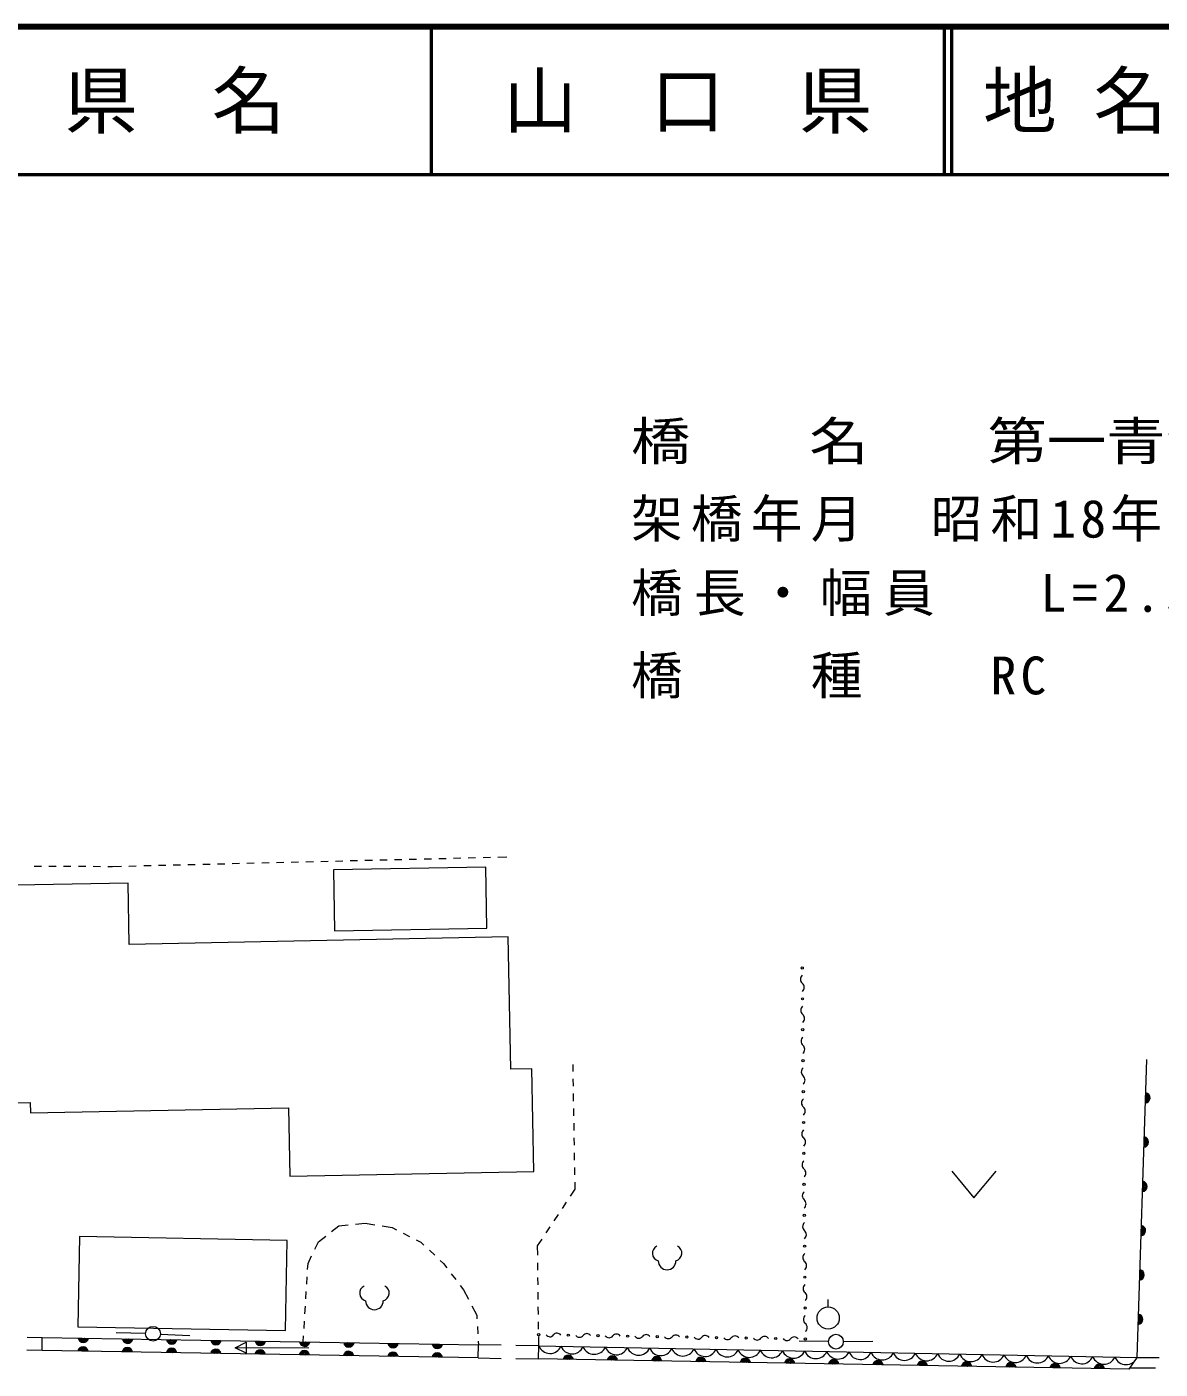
# Model space of a CAD drawing. Units: millimetres, scale not verified. Extents: x 40000 to 680000, y 20000 to 380000.
# Drawn here: x 305596 to 382387, y 289076 to 380000 of the extents above; entities that cross this region are included whole.
import ezdxf
from ezdxf.enums import TextEntityAlignment as Align

# ---------------------------------------------------------------- set-up
doc = ezdxf.new("R2010")
doc.units = ezdxf.units.MM
doc.header["$LTSCALE"] = 1000
for name, color, linetype, lineweight in [('M-BGD', 7, 'Continuous', 13), ('M-STR-HTXT', 7, 'Continuous', 13), ('M-TTL', 2, 'Continuous', 140), ('M-TTL-LINE', 7, 'Continuous', 50)]:
    doc.layers.add(name, color=color, linetype=linetype, lineweight=lineweight)
doc.layers.add('M-TTL-TXT', color=7, linetype='Continuous')
doc.styles.add('ＭＳ ゴシック', font='')
doc.styles.get('ＭＳ ゴシック').set_extended_font_data('MS Gothic')

msp = doc.modelspace()

# ---------------------------------------------------------------- linework, layer by layer
at = {"layer": 'M-BGD'}
for p, q in [((334506, 323689), (335006, 323701)), ((335506, 323713), (336006, 323725)), ((336506, 323737), (337006, 323749)), ((337505, 323761), (338128, 323776)), ((306086, 323150), (306586, 323148)), ((307086, 323146), (307586, 323144)), ((308086, 323143), (308586, 323141)), ((309086, 323139), (309586, 323137)), ((310086, 323136), (310586, 323134)), ((311086, 323132), (311390, 323131)), ((311390, 323131), (312013, 323146)), ((312513, 323158), (313013, 323170)), ((313512, 323182), (314012, 323194)), ((314512, 323206), (315012, 323218)), ((315512, 323230), (316012, 323243)), ((316512, 323255), (317011, 323267)), ((317511, 323279), (318011, 323291)), ((318511, 323303), (319011, 323315)), ((319511, 323327), (320011, 323339)), ((320510, 323351), (321010, 323363)), ((321510, 323375), (322010, 323387)), ((322510, 323399), (323010, 323411)), ((323510, 323423), (324009, 323435)), ((324509, 323448), (325009, 323460)), ((325509, 323472), (326009, 323484)), ((336696, 323075), (326373, 322896)), ((326373, 322896), (326445, 318764)), ((326509, 323496), (327009, 323508)), ((327508, 323520), (328008, 323532)), ((328508, 323544), (329008, 323556)), ((329508, 323568), (330008, 323580)), ((330507, 323592), (331007, 323604)), ((331507, 323616), (332007, 323628)), ((332507, 323641), (333007, 323653)), ((333507, 323665), (334006, 323677)), ((336767, 318943), (336696, 323075)), ((312455, 322005), (302966, 321815)), ((312538, 317836), (312455, 322005)), ((338217, 318350), (312538, 317836)), ((326445, 318764), (336767, 318943)), ((338396, 309400), (338217, 318350)), ((339807, 309428), (338396, 309400)), ((339946, 302475), (339807, 309428)), ((342612, 309238), (342604, 309718)), ((380821, 289867), (381486, 310042)), ((342629, 308238), (342620, 308738)), ((342646, 307238), (342637, 307738)), ((303261, 307089), (305820, 307140)), ((305820, 307140), (305834, 306437)), ((305834, 306437), (323322, 306787)), ((323322, 306787), (323415, 302144)), ((342663, 306239), (342654, 306739)), ((342679, 305239), (342671, 305739)), ((342696, 304239), (342688, 304739)), ((342713, 303239), (342705, 303739)), ((323415, 302144), (339946, 302475)), ((342730, 302239), (342722, 302739)), ((368272, 302492), (369772, 300692)), ((369772, 300692), (371272, 302492)), ((342442, 300800), (342747, 301259)), ((342747, 301259), (342739, 301739)), ((341889, 299967), (342166, 300383)), ((341336, 299134), (341613, 299550)), ((326241, 298404), (326725, 298786)), ((326725, 298786), (327373, 298851)), ((327870, 298901), (328518, 298965)), ((328518, 298965), (329185, 298861)), ((329679, 298783), (330346, 298679)), ((330346, 298679), (330647, 298522)), ((331091, 298292), (331535, 298062)), ((340783, 298300), (341060, 298717)), ((309157, 298059), (309043, 291952)), ((323231, 297796), (309157, 298059)), ((323117, 291690), (323231, 297796)), ((325115, 297201), (325363, 297711)), ((325363, 297711), (325848, 298094)), ((331979, 297832), (332281, 297675)), ((332281, 297675), (332502, 297469)), ((340202, 297424), (340507, 297884)), ((340210, 296788), (340202, 297424)), ((324647, 296241), (324895, 296752)), ((332869, 297129), (333235, 296788)), ((333601, 296447), (333822, 296241)), ((324622, 295828), (324647, 296241)), ((333822, 296241), (334049, 295943)), ((334352, 295544), (334654, 295146)), ((340222, 295788), (340216, 296288)), ((324561, 294830), (324591, 295329)), ((334957, 294748), (335184, 294449)), ((340235, 294788), (340229, 295288)), ((324500, 293832), (324530, 294331)), ((335184, 294449), (335517, 293811)), ((340247, 293789), (340241, 294288)), ((359892, 293288), (359892, 293788)), ((324439, 292833), (324470, 293333)), ((335748, 293367), (336080, 292729)), ((340260, 292789), (340253, 293289)), ((309043, 291952), (323117, 291690)), ((324379, 291835), (324409, 292334)), ((336080, 292729), (336094, 292474)), ((336122, 291975), (336150, 291476)), ((340272, 291789), (340266, 292289)), ((305621, 291239), (306642, 291222)), ((306627, 290342), (306642, 291222)), ((306642, 291222), (336192, 290722)), ((313647, 291488), (311648, 291537)), ((314646, 291451), (316644, 291351)), ((324323, 290923), (324348, 291336)), ((336178, 290977), (336192, 290722)), ((340286, 290653), (340278, 291289)), ((359916, 290943), (357916, 290969)), ((360916, 290943), (362915, 290972)), ((306627, 290342), (305606, 290360)), ((336177, 289834), (306627, 290342)), ((319709, 290531), (320462, 290900)), ((320456, 290150), (319709, 290531)), ((324708, 290492), (319709, 290531)), ((320462, 290900), (320456, 290150)), ((336177, 289834), (336192, 290722)), ((337739, 290696), (336192, 290722)), ((340286, 290653), (338739, 290679)), ((340271, 289764), (340286, 290653)), ((340286, 290653), (380821, 289867)), ((336177, 289834), (337724, 289808)), ((338724, 289790), (340271, 289764)), ((380277, 289076), (340271, 289764)), ((380277, 289076), (380821, 289867)), ((380339, 289166), (382075, 289157)), ((380821, 289867), (382326, 289859))]:
    msp.add_line(p, q, dxfattribs=at)
for centre, radius in [((358134, 316255), 75), ((358152, 314161), 75), ((358170, 312066), 75), ((358188, 309972), 75), ((358206, 307877), 75), ((358224, 305783), 75), ((358242, 303688), 75), ((358260, 301594), 75), ((358277, 299499), 75), ((358295, 297405), 75), ((358313, 295310), 75), ((358331, 293216), 75), ((359892, 292538), 750), ((314147, 291475), 500), ((340277, 291406), 75), ((342285, 291375), 75), ((344293, 291343), 75), ((346301, 291311), 75), ((348309, 291280), 75), ((350317, 291248), 75), ((352325, 291216), 75), ((354333, 291184), 75), ((356341, 291153), 75), ((358349, 291121), 75), ((358349, 291121), 75), ((360416, 290936), 500)]:
    msp.add_circle(centre, radius, dxfattribs=at)
for centre, radius, start, end in [((358378, 315484), 362, 131.38944, 229.59099), ((357908, 314932), 362, 311.38944, 49.59099), ((358396, 313389), 362, 131.38944, 229.59099), ((357926, 312838), 362, 311.38944, 49.59099), ((358414, 311295), 362, 131.38944, 229.59099), ((357944, 310743), 362, 311.38944, 49.59099), ((358432, 309200), 362, 131.38944, 229.59099), ((357962, 308649), 362, 311.38944, 49.59099), ((358449, 307106), 362, 131.38944, 229.59099), ((381347, 307452), 354, 276.90935, 79.31453), ((381347, 307452), 283, 279.13339, 77.09049), ((381347, 307452), 212, 282.87971, 73.34416), ((381347, 307452), 142, 290.59144, 65.63243), ((381347, 307452), 100, 300.9091, 55.31477), ((357980, 306554), 362, 311.38944, 49.59099), ((358467, 305011), 362, 131.38944, 229.59099), ((357998, 304460), 362, 311.38944, 49.59099), ((381248, 304454), 354, 276.90935, 79.31453), ((381248, 304454), 283, 279.13339, 77.09049), ((381248, 304454), 212, 282.87971, 73.34416), ((381248, 304454), 142, 290.59144, 65.63243), ((381248, 304454), 100, 300.9091, 55.31477), ((358485, 302917), 362, 131.38944, 229.59099), ((358016, 302365), 362, 311.38944, 49.59099), ((358503, 300822), 362, 131.38944, 229.59099), ((381149, 301455), 354, 276.90935, 79.31453), ((381149, 301455), 283, 279.13339, 77.09049), ((381149, 301455), 212, 282.87971, 73.34416), ((381149, 301455), 142, 290.59144, 65.63243), ((381149, 301455), 100, 300.9091, 55.31477), ((358034, 300271), 362, 311.38944, 49.59099), ((358521, 298728), 362, 131.38944, 229.59099), ((358052, 298176), 362, 311.38944, 49.59099), ((381050, 298457), 354, 276.90935, 79.31453), ((381050, 298457), 283, 279.13339, 77.09049), ((381050, 298457), 212, 282.87971, 73.34416), ((381050, 298457), 142, 290.59144, 65.63243), ((381050, 298457), 100, 300.9091, 55.31477), ((348515, 296931), 536, 116.08703, 255.33416), ((349444, 296931), 536, 284.66584, 63.91297), ((358539, 296633), 362, 131.38944, 229.59099), ((348979, 296412), 600, 180, 360), ((358070, 296082), 362, 311.38944, 49.59099), ((380951, 295459), 354, 276.90935, 79.31453), ((380951, 295459), 283, 279.13339, 77.09049), ((380951, 295459), 212, 282.87971, 73.34416), ((380951, 295459), 142, 290.59144, 65.63243), ((380951, 295459), 100, 300.9091, 55.31477), ((328683, 294223), 536, 116.08703, 255.33416), ((329612, 294223), 536, 284.66584, 63.91297), ((358557, 294538), 362, 131.38944, 229.59099), ((329148, 293704), 600, 180, 360), ((358088, 293987), 362, 311.38944, 49.59099), ((380852, 292460), 354, 276.90935, 79.31453), ((358575, 292444), 362, 131.38944, 229.59099), ((358106, 291893), 362, 311.38944, 49.59099), ((380852, 292460), 283, 279.13339, 77.09049), ((380852, 292460), 212, 282.87971, 73.34416), ((380852, 292460), 142, 290.59144, 65.63243), ((380852, 292460), 100, 300.9091, 55.31477), ((309420, 291229), 354, 187.82861, 350.23379), ((309420, 291229), 283, 190.05265, 348.00975), ((309420, 291229), 212, 193.79897, 344.26342), ((309420, 291229), 142, 201.5107, 336.55169), ((309420, 291229), 100, 211.82837, 326.23403), ((312419, 291178), 354, 187.82861, 350.23379), ((312419, 291178), 283, 190.05265, 348.00975), ((312419, 291178), 212, 193.79897, 344.26342), ((312419, 291178), 142, 201.5107, 336.55169), ((312419, 291178), 100, 211.82837, 326.23403), ((315419, 291127), 354, 187.82861, 350.23379), ((315419, 291127), 283, 190.05265, 348.00975), ((315419, 291127), 212, 193.79897, 344.26342), ((315419, 291127), 142, 201.5107, 336.55169), ((315419, 291127), 100, 211.82837, 326.23403), ((318418, 291077), 354, 187.82861, 350.23379), ((318418, 291077), 283, 190.05265, 348.00975), ((318418, 291077), 212, 193.79897, 344.26342), ((318418, 291077), 142, 201.5107, 336.55169), ((318418, 291077), 100, 211.82837, 326.23403), ((321418, 291026), 354, 187.82861, 350.23379), ((321418, 291026), 283, 190.05265, 348.00975), ((321418, 291026), 212, 193.79897, 344.26342), ((321418, 291026), 142, 201.5107, 336.55169), ((321418, 291026), 100, 211.82837, 326.23403), ((341032, 291586), 317, 216.34367, 321.84746), ((341530, 291195), 317, 36.34367, 141.84746), ((343040, 291554), 317, 216.34367, 321.84746), ((343538, 291163), 317, 36.34367, 141.84746), ((345048, 291523), 317, 216.34367, 321.84746), ((345546, 291131), 317, 36.34367, 141.84746), ((347056, 291491), 317, 216.34367, 321.84746), ((347554, 291100), 317, 36.34367, 141.84746), ((349064, 291459), 317, 216.34367, 321.84746), ((349562, 291068), 317, 36.34367, 141.84746), ((351072, 291428), 317, 216.34367, 321.84746), ((351570, 291036), 317, 36.34367, 141.84746), ((353080, 291396), 317, 216.34367, 321.84746), ((353578, 291005), 317, 36.34367, 141.84746), ((355088, 291364), 317, 216.34367, 321.84746), ((355586, 290973), 317, 36.34367, 141.84746), ((357096, 291333), 317, 216.34367, 321.84746), ((357594, 290941), 317, 36.34367, 141.84746), ((309403, 290240), 354, 7.81289, 170.21807), ((309403, 290240), 283, 10.03693, 167.99403), ((309403, 290240), 212, 13.78326, 164.24771), ((309403, 290240), 142, 21.49499, 156.53598), ((309403, 290240), 100, 31.81265, 146.21831), ((312402, 290189), 354, 7.81289, 170.21807), ((312402, 290189), 283, 10.03693, 167.99403), ((312402, 290189), 212, 13.78326, 164.24771), ((312402, 290189), 142, 21.49499, 156.53598), ((312402, 290189), 100, 31.81265, 146.21831), ((315402, 290137), 354, 7.81289, 170.21807), ((315402, 290137), 283, 10.03693, 167.99403), ((315402, 290137), 212, 13.78326, 164.24771), ((315402, 290137), 142, 21.49499, 156.53598), ((315402, 290137), 100, 31.81265, 146.21831), ((318401, 290085), 354, 7.81289, 170.21807), ((318401, 290085), 283, 10.03693, 167.99403), ((318401, 290085), 212, 13.78326, 164.24771), ((318401, 290085), 142, 21.49499, 156.53598), ((318401, 290085), 100, 31.81265, 146.21831), ((321401, 290034), 354, 7.81289, 170.21807), ((321401, 290034), 283, 10.03693, 167.99403), ((321401, 290034), 212, 13.78326, 164.24771), ((321401, 290034), 142, 21.49499, 156.53598), ((321401, 290034), 100, 31.81265, 146.21831), ((324401, 289982), 354, 7.81289, 170.21807), ((324418, 290975), 354, 187.82861, 350.23379), ((324401, 289982), 283, 10.03693, 167.99403), ((324418, 290975), 283, 190.05265, 348.00975), ((324401, 289982), 212, 13.78326, 164.24771), ((324418, 290975), 212, 193.79897, 344.26342), ((324401, 289982), 142, 21.49499, 156.53598), ((324418, 290975), 142, 201.5107, 336.55169), ((324401, 289982), 100, 31.81265, 146.21831), ((324418, 290975), 100, 211.82837, 326.23403), ((327400, 289931), 354, 7.81289, 170.21807), ((327417, 290925), 354, 187.82861, 350.23379), ((327400, 289931), 283, 10.03693, 167.99403), ((327417, 290925), 283, 190.05265, 348.00975), ((327400, 289931), 212, 13.78326, 164.24771), ((327417, 290925), 212, 193.79897, 344.26342), ((327400, 289931), 142, 21.49499, 156.53598), ((327417, 290925), 142, 201.5107, 336.55169), ((327417, 290925), 100, 211.82837, 326.23403), ((330400, 289879), 354, 7.81289, 170.21807), ((330417, 290874), 354, 187.82861, 350.23379), ((330400, 289879), 283, 10.03693, 167.99403), ((330417, 290874), 283, 190.05265, 348.00975), ((330400, 289879), 212, 13.78326, 164.24771), ((330417, 290874), 212, 193.79897, 344.26342), ((330417, 290874), 142, 201.5107, 336.55169), ((330417, 290874), 100, 211.82837, 326.23403), ((333399, 289828), 354, 7.81289, 170.21807), ((333416, 290823), 354, 187.82861, 350.23379), ((333399, 289828), 283, 10.03693, 167.99403), ((333416, 290823), 283, 190.05265, 348.00975), ((333416, 290823), 212, 193.79897, 344.26342), ((333416, 290823), 142, 201.5107, 336.55169), ((333416, 290823), 100, 211.82837, 326.23403), ((341043, 290952), 814, 201.56492, 336.21356), ((342544, 290923), 814, 201.56492, 336.21356), ((344045, 290894), 814, 201.56492, 336.21356), ((345547, 290864), 814, 201.56492, 336.21356), ((347048, 290835), 814, 201.56492, 336.21356), ((348549, 290806), 814, 201.56492, 336.21356), ((350051, 290777), 814, 201.56492, 336.21356), ((351552, 290748), 814, 201.56492, 336.21356), ((353053, 290719), 814, 201.56492, 336.21356), ((354554, 290690), 814, 201.56492, 336.21356), ((356056, 290661), 814, 201.56492, 336.21356), ((357557, 290632), 814, 201.56492, 336.21356), ((359058, 290603), 814, 201.56492, 336.21356), ((360560, 290573), 814, 201.56492, 336.21356), ((362061, 290544), 814, 201.56492, 336.21356), ((363562, 290515), 814, 201.56492, 336.21356), ((365064, 290486), 814, 201.56492, 336.21356), ((366565, 290457), 814, 201.56492, 336.21356), ((368066, 290428), 814, 201.56492, 336.21356), ((369567, 290399), 814, 201.56492, 336.21356), ((371069, 290370), 814, 201.56492, 336.21356), ((327400, 289931), 100, 31.81265, 146.21831), ((330400, 289879), 142, 21.49499, 156.53598), ((330400, 289879), 100, 31.81265, 146.21831), ((333399, 289828), 212, 13.78326, 164.24771), ((333399, 289828), 142, 21.49499, 156.53598), ((333399, 289828), 100, 31.81265, 146.21831), ((342276, 289675), 354, 7.81289, 170.21807), ((342276, 289675), 283, 10.03693, 167.99403), ((342276, 289675), 212, 13.78326, 164.24771), ((342276, 289675), 142, 21.49499, 156.53598), ((342276, 289675), 100, 31.81265, 146.21831), ((345275, 289624), 354, 7.81289, 170.21807), ((345275, 289624), 283, 10.03693, 167.99403), ((345275, 289624), 212, 13.78326, 164.24771), ((345275, 289624), 142, 21.49499, 156.53598), ((345275, 289624), 100, 31.81265, 146.21831), ((348275, 289572), 354, 7.81289, 170.21807), ((348275, 289572), 283, 10.03693, 167.99403), ((348275, 289572), 212, 13.78326, 164.24771), ((348275, 289572), 142, 21.49499, 156.53598), ((348275, 289572), 100, 31.81265, 146.21831), ((351274, 289521), 354, 7.81289, 170.21807), ((351274, 289521), 283, 10.03693, 167.99403), ((351274, 289521), 212, 13.78326, 164.24771), ((351274, 289521), 142, 21.49499, 156.53598), ((351274, 289521), 100, 31.81265, 146.21831), ((354274, 289469), 354, 7.81289, 170.21807), ((354274, 289469), 283, 10.03693, 167.99403), ((354274, 289469), 212, 13.78326, 164.24771), ((354274, 289469), 142, 21.49499, 156.53598), ((354274, 289469), 100, 31.81265, 146.21831), ((357273, 289417), 354, 7.81289, 170.21807), ((357273, 289417), 283, 10.03693, 167.99403), ((357273, 289417), 212, 13.78326, 164.24771), ((357273, 289417), 142, 21.49499, 156.53598), ((357273, 289417), 100, 31.81265, 146.21831), ((360273, 289366), 354, 7.81289, 170.21807), ((360273, 289366), 283, 10.03693, 167.99403), ((360273, 289366), 212, 13.78326, 164.24771), ((360273, 289366), 142, 21.49499, 156.53598), ((360273, 289366), 100, 31.81265, 146.21831), ((363272, 289314), 354, 7.81289, 170.21807), ((363272, 289314), 283, 10.03693, 167.99403), ((363272, 289314), 212, 13.78326, 164.24771), ((363272, 289314), 142, 21.49499, 156.53598), ((363272, 289314), 100, 31.81265, 146.21831), ((366272, 289263), 354, 7.81289, 170.21807), ((366272, 289263), 283, 10.03693, 167.99403), ((366272, 289263), 212, 13.78326, 164.24771), ((366272, 289263), 142, 21.49499, 156.53598), ((366272, 289263), 100, 31.81265, 146.21831), ((369272, 289211), 354, 7.81289, 170.21807), ((369272, 289211), 283, 10.03693, 167.99403), ((369272, 289211), 212, 13.78326, 164.24771), ((369272, 289211), 142, 21.49499, 156.53598), ((369272, 289211), 100, 31.81265, 146.21831), ((372570, 290341), 814, 201.56492, 336.21356), ((372271, 289160), 354, 7.81289, 170.21807), ((372271, 289160), 283, 10.03693, 167.99403), ((372271, 289160), 212, 13.78326, 164.24771), ((372271, 289160), 142, 21.49499, 156.53598), ((372271, 289160), 100, 31.81265, 146.21831), ((374071, 290311), 814, 201.56492, 336.21356), ((375573, 290282), 814, 201.56492, 336.21356), ((375271, 289108), 354, 7.81289, 170.21807), ((375271, 289108), 283, 10.03693, 167.99403), ((375271, 289108), 212, 13.78326, 164.24771), ((375271, 289108), 142, 21.49499, 156.53598), ((375271, 289108), 100, 31.81265, 146.21831), ((377074, 290253), 814, 201.56492, 336.21356), ((378575, 290224), 814, 201.56492, 336.21356), ((378270, 289057), 354, 7.81289, 170.21807), ((378270, 289057), 283, 10.03693, 167.99403), ((378270, 289057), 212, 13.78326, 164.24771), ((378270, 289057), 142, 21.49499, 156.53598), ((378270, 289057), 100, 31.81265, 146.21831), ((380077, 290195), 814, 201.56492, 336.21356)]:
    msp.add_arc(centre, radius, start, end, dxfattribs=at)
at = {"layer": 'M-TTL'}
msp.add_line((680000, 380000), (40000, 380000), dxfattribs=at)
at = {"layer": 'M-TTL-LINE'}
for p, q in [((333000, 380000), (333000, 370000)), ((367750, 380000), (367750, 370000)), ((368250, 380000), (368250, 370000)), ((40000, 370000), (680000, 370000))]:
    msp.add_line(p, q, dxfattribs=at)

# ---------------------------------------------------------------- texts
at = {"layer": 'M-STR-HTXT', "style": 'ＭＳ ゴシック', "width": 1.15}
msp.add_text('橋\u3000\u3000名\u3000\u3000第一青江橋', height=2566, dxfattribs=at).set_placement((346534, 349886), align=Align.BOTTOM_LEFT)
at = {"layer": 'M-STR-HTXT', "char_height": 2566, "attachment_point": 7, "style": 'ＭＳ ゴシック'}
for s, insert in [('\\T1.16;架橋年月\u3000昭和18年\u3000月', (346534, 345119)), ('\\T1.22;橋長・幅員\u3000\\~L=2.5\u3000W=(11.0)6.0', (346534, 339694)), ('\\T1.16;橋\u3000\u3000種\u3000\u3000RC', (346534, 334503))]:
    msp.add_mtext(s, dxfattribs=dict(at, insert=insert))
at = {"layer": 'M-TTL-TXT', "style": 'ＭＳ ゴシック'}
for s, p in [('県\u3000名', (315625, 375000)), ('山\u3000口\u3000県', (350375, 375000))]:
    msp.add_text(s, height=3666, dxfattribs=at).set_placement(p, align=Align.MIDDLE_CENTER)
msp.add_text('地 名', height=3666, dxfattribs=at).set_placement((370380, 375000), align=Align.MIDDLE_LEFT)

doc.saveas('drawing.dxf')
